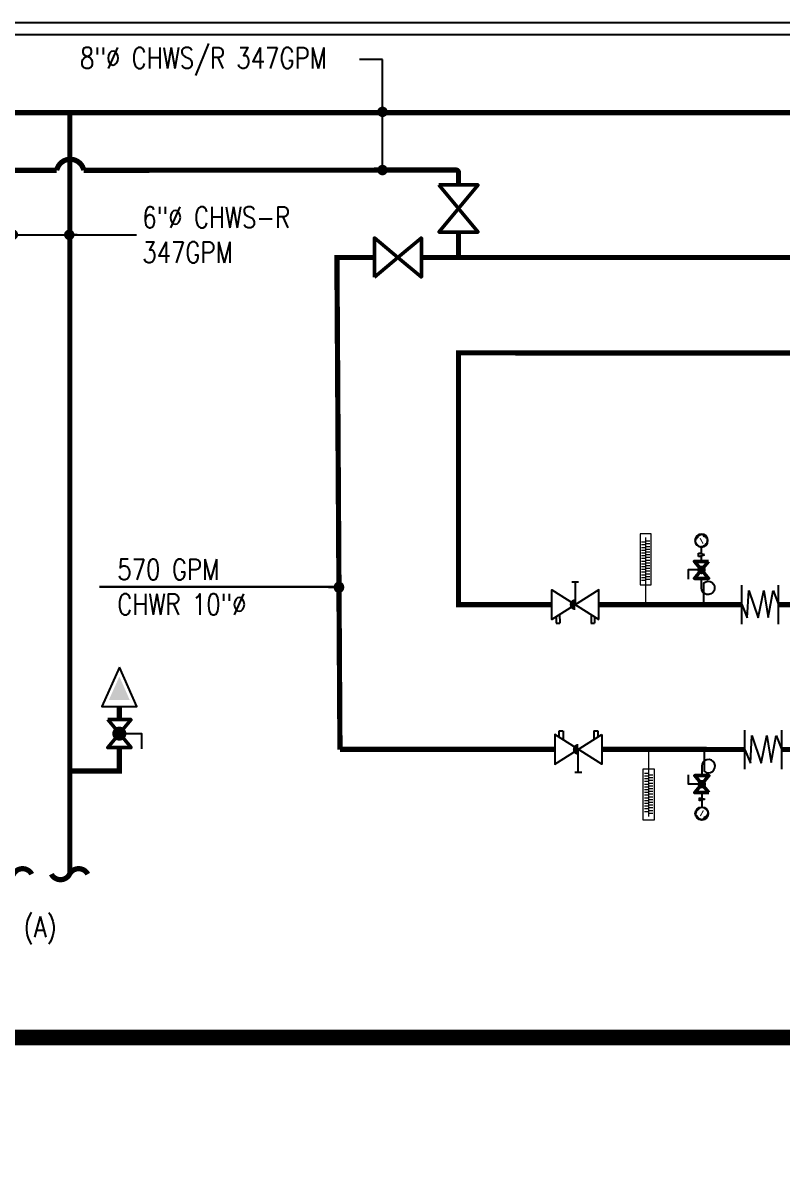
# Model space of a CAD drawing. Extents: x 1264 to 8183, y -10806 to -8316.
# Drawn here: x 3593 to 4174, y -9181 to -8316 of the extents above; entities that cross this region are included whole.
import ezdxf
from ezdxf.lldxf.tags import DXFTag

# ---------------------------------------------------------------- set-up
doc = ezdxf.new("R2010")
doc.units = 0
doc.header["$LTSCALE"] = 200
doc.header["$MEASUREMENT"] = 0
doc.linetypes.add('HIDDEN', pattern=[0.375, 0.25, -0.125])
doc.layers.get('0').update_dxf_attribs({"linetype": 'CONTINUOUS'})
doc.layers.get('Defpoints').update_dxf_attribs({"linetype": 'CONTINUOUS'})
for name, color, linetype in [('CHWR', 4, 'HIDDEN'), ('CHWS', 5, 'CONTINUOUS'), ('COOLING WATER RETURN', 88, 'CONTINUOUS'), ('DUCT TEXT', 3, 'CONTINUOUS'), ('Equipments', 1, 'CONTINUOUS'), ('S.A TEXT', 7, 'CONTINUOUS'), ('Smc_Units', 1, 'CONTINUOUS'), ('TEXT 23233', 181, 'CONTINUOUS'), ('VALVE-', 1, 'CONTINUOUS')]:
    doc.layers.add(name, color=color, linetype=linetype)
doc.styles.add('2nd Floor ELEC$0$SMC_DIMMING', font='simplex.shx', dxfattribs={"width": 0.8})
doc.styles.add('SMC_TEXTING', font='simplex.shx', dxfattribs={"width": 0.8})
tags = doc.linetypes.add('CHLLID_WATER_RETURN', pattern='A,30.7,-5.08,["CHWR",Standard,S=2.54,R=0,X=-2.54,Y=-1.27],-10.46', length=46.24).pattern_tags.tags
tags[6] = DXFTag(74, 10)
tags = doc.linetypes.add('CHLLID_WATER_SUPPLY', pattern='A,30.7,-5.08,["CHWS",Standard,S=2.54,R=0,X=-2.54,Y=-1.27],-10.46', length=46.24).pattern_tags.tags
tags[6] = DXFTag(74, 10)
tags = doc.linetypes.add('COOL_WATER_SUPPLY', pattern='A,30.7,-5.08,["CWS",Standard,S=2.54,R=0,X=-2.54,Y=-1.27],-6.35', length=42.13).pattern_tags.tags
tags[6] = DXFTag(74, 10)
doc.dimstyles.new('2nd Floor ELEC$0$SMC_DOT_1-8', dxfattribs={"dimscale": 4, "dimtxt": 2, "dimasz": 0.66, "dimexe": 1.8, "dimexo": 0.625, "dimgap": 0.9, "dimtad": 0, "dimtih": 1, "dimtoh": 1, "dimdec": 0, "dimzin": 0, "dimdsep": 46, "dimlunit": 3, "dimtxsty": '2nd Floor ELEC$0$SMC_DIMMING', "dimcen": 0.09, "dimclrd": 34, "dimclre": 34, "dimclrt": 123, "dimadec": 0, "dimazin": 0, "dimtfac": 1, "dimtdec": 0, "dimtofl": 0, "dimtmove": 0, "dimatfit": 3, "dimldrblk": '2nd Floor ELEC$0$SMC_DOT', "dimfxl": 1, "dimtolj": 1, "dimtzin": 0, "dimarcsym": 0})

# ---------------------------------------------------------------- blocks, each defined once
blk = doc.blocks.new('2nd Floor ELEC$0$SMC_DOT')
at = {"color": 0, "linetype": 'ByBlock', "lineweight": -2}
blk.add_line((-0.5, 0), (-1, 0), dxfattribs=at)
at = {"color": 0, "linetype": 'ByBlock', "const_width": 0.5}
blk.add_lwpolyline([(-0.25, 0, 1), (0.25, 0, 1)], format="xyb", close=True, dxfattribs=at)
blk = doc.blocks.new('IV')
at = {"lineweight": 50}
for points in [[(-1.231, -1.024), (0, 0), (-1.231, 1.024)], [(0, 0), (1.231, 1.024), (1.231, -1.024)]]:
    blk.add_lwpolyline(points, close=True, dxfattribs=at)
blk = doc.blocks.new('A$C5ECF5758')
at = {"linetype": 'HIDDEN', "const_width": 121}
blk.add_lwpolyline([(60, 1, 1), (-61, 1, 1)], format="xyb", close=True, dxfattribs=at)
at = {"xscale": 195.7425836036719, "yscale": 195.7425836036719, "zscale": 195.7425836036719, "rotation": 180}
blk.add_blockref('IV', (0, 0), dxfattribs=at)
blk = doc.blocks.new('A$C60FB6271')
at = {"linetype": 'ByBlock', "lineweight": 20}
for p, q in [((0, 4.351), (-0.285, 4.351)), ((0, 4.164), (-0.285, 4.164)), ((0, 3.977), (-0.285, 3.977)), ((0, 4.257), (0.285, 4.257)), ((0, 4.07), (0.285, 4.07)), ((0, 3.883), (0.285, 3.883)), ((0, 3.79), (-0.285, 3.79)), ((0, 3.603), (-0.285, 3.603)), ((0, 3.416), (-0.285, 3.416)), ((0, 3.229), (-0.285, 3.229)), ((0, 3.696), (0.285, 3.696)), ((0, 3.509), (0.285, 3.509)), ((0, 3.322), (0.285, 3.322)), ((0, 3.135), (0.285, 3.135)), ((0, 3.042), (-0.285, 3.042)), ((0, 2.854), (-0.285, 2.854)), ((0, 2.667), (-0.285, 2.667)), ((0, 2.48), (-0.285, 2.48)), ((0, 2.948), (0.285, 2.948)), ((0, 2.761), (0.285, 2.761)), ((0, 2.574), (0.285, 2.574)), ((0, 2.387), (0.285, 2.387)), ((0, 2.293), (-0.285, 2.293)), ((0, 2.106), (-0.285, 2.106)), ((0, 1.919), (-0.285, 1.919)), ((0, 1.732), (-0.285, 1.732)), ((0, 2.2), (0.285, 2.2)), ((0, 2.013), (0.285, 2.013)), ((0, 1.826), (0.285, 1.826)), ((0, 1.639), (0.285, 1.639))]:
    blk.add_line(p, q, dxfattribs=at)
at = {"layer": 'VALVE-', "lineweight": 20}
blk.add_line((0, 4.575), (0, 0), dxfattribs=at)
blk.add_lwpolyline([(-0.377, 4.825), (0.377, 4.825), (0.377, 1.332), (-0.377, 1.332)], close=True, dxfattribs=at)
blk = doc.blocks.new('flexible')
at = {"layer": 'Smc_Units', "lineweight": -3}
for p, q in [((0, 32), (0, -32)), ((17.2, 21.1), (9.1, -23.1)), ((24.4, -23.1), (17.2, 21.1)), ((33.5, 21.9), (24.4, -23.1)), ((48.8, -23.1), (33.5, 21.9)), ((51.4, 21.9), (48.8, -23.1)), ((60.4, 0), (51.4, 21.9)), ((60.4, 32), (60.4, -32)), ((9.1, -23.1), (0, 0))]:
    blk.add_line(p, q, dxfattribs=at)
blk = doc.blocks.new('A$C59DE5756')
at = {"layer": 'VALVE-'}
for p, q in [((-0.89, 3.77), (-0.64, 3.65)), ((-0.75, 3.97), (-0.51, 3.77)), ((-0.57, 4.12), (-0.3, 3.81)), ((-0.31, 4.25), (-0.2, 4.03)), ((0, 4.29), (0, 4.1)), ((0, 4.29), (0, 4.1)), ((0.31, 4.25), (0.2, 4.03)), ((0.57, 4.12), (0.4, 3.92)), ((0.75, 3.97), (0.51, 3.77)), ((0.89, 3.77), (0.64, 3.65)), ((-1.02, 3.28), (-0.82, 3.28)), ((-0.99, 3.04), (-0.78, 3.09)), ((-0.98, 3.54), (-0.79, 3.49)), ((-0.91, 2.83), (-0.72, 2.92)), ((-0.75, 2.59), (-0.57, 2.74)), ((-0.54, 2.41), (-0.37, 2.57)), ((-0.25, 2.29), (-0.18, 2.46)), ((0, 2.26), (0, 2.45)), ((0, 2.26), (0, 2.45)), ((0, 1.18), (0, 2.26)), ((0.25, 2.29), (0.18, 2.46)), ((0.54, 2.41), (0.37, 2.57)), ((0.75, 2.59), (0.57, 2.74)), ((0.91, 2.83), (0.72, 2.92)), ((0.99, 3.04), (0.78, 3.09)), ((0.98, 3.54), (0.79, 3.49)), ((1.02, 3.28), (0.82, 3.28)), ((-0.5, 1.04), (0.44, 1.28)), ((0.44, 0.79), (-0.5, 1.04)), ((0, 0), (0, 0.9)), ((0.44, 0.79), (0.44, 1.28))]:
    blk.add_line(p, q, dxfattribs=at)
at = {"layer": 'VALVE-', "const_width": 0.154}
blk.add_lwpolyline([(0.23, 3.68), (-0.26, 2.78)], dxfattribs=at)
at = {"layer": 'VALVE-'}
blk.add_circle((0, 3.28), 1.02, dxfattribs=at)

msp = doc.modelspace()

# ---------------------------------------------------------------- hatches: boundary and pattern name
at = {"layer": 'Equipments', "lineweight": -3, "ltscale": 20}
msp.add_hatch(color=1, dxfattribs=at).paths.add_polyline_path([(3667.32, -8815.78), (3659.25, -8833.87), (3675.29, -8833.87)])

# ---------------------------------------------------------------- linework, layer by layer
at = {"layer": 'CHWR', "linetype": 'CHLLID_WATER_RETURN', "lineweight": -3, "ltscale": 0.03, "const_width": 4}
for points in [[(1501.79, -8490.79), (1501.79, -8384.58), (4601.81, -8384.58)], [(3629.46, -8386.28), (3629.46, -8966.57)], [(3667.32, -8848.75), (3667.32, -8838.84)], [(3629.46, -8888.15), (3667.32, -8888.15), (3667.32, -8870.17)]]:
    msp.add_lwpolyline(points, dxfattribs=at)
msp.add_lwpolyline([(3643.16, -8966.97, 0.604684), (3629.23, -8966.97, -0.604684), (3615.31, -8966.97)], format="xyb", dxfattribs=at)
at = {"layer": 'CHWS', "linetype": 'CHLLID_WATER_SUPPLY', "lineweight": -3, "ltscale": 0.03}
msp.add_lwpolyline([(1541.1, -8490.79, 4, 4, 0), (1541.1, -8429.41, 4, 4, 0), (1987.67, -8429.41, 4, 4, -0.469561), (2026.51, -8429.41, 4, 4, 0), (3619.39, -8428.67, 4, 4, -0.809227), (3640.12, -8428.66, 4, 4, 0), (3924.71, -8428.53, 4, 4, -0.414349), (3926.71, -8430.53, 4, 4, 0), (3926.71, -8439.94, 0, 0, 0)], format="xyseb", dxfattribs=at)
at = {"layer": 'CHWS', "linetype": 'CHLLID_WATER_SUPPLY', "lineweight": -3, "ltscale": 0.03, "const_width": 4}
for points in [[(3926.71, -8475.92), (3926.71, -8495.35)], [(3862.38, -8495.35), (3833.69, -8495.35), (3836.03, -8871.53), (3836.03, -8871.85)], [(4725.6, -8495.35), (3898.36, -8495.35)]]:
    msp.add_lwpolyline(points, dxfattribs=at)
at = {"layer": 'CHWS', "linetype": 'CHLLID_WATER_SUPPLY', "lineweight": -3, "ltscale": 10, "const_width": 4}
for points in [[(3836.03, -8871.53), (4000.32, -8871.57)], [(4036.3, -8871.57), (4145.66, -8871.59)], [(4173.89, -8871.59), (4242.67, -8871.58)]]:
    msp.add_lwpolyline(points, dxfattribs=at)
at = {"layer": 'CHWS', "linetype": 'CHLLID_WATER_SUPPLY', "lineweight": -3, "ltscale": 0.03, "const_width": 4}
msp.add_lwpolyline([(3600.26, -8966.97, 0.604684), (3586.34, -8966.97, -0.604684), (3572.41, -8966.97)], format="xyb", dxfattribs=at)
at = {"layer": 'COOLING WATER RETURN', "linetype": 'COOL_WATER_SUPPLY', "lineweight": -3, "ltscale": 0.03}
msp.add_lwpolyline([(3997.98, -8760.81, 4, 4, 0), (3926.71, -8760.81, 4, 4, 0), (3926.71, -8568.31, 4, 4, 0), (4601.81, -8568.55, 0, 0, 0)], format="xyseb", dxfattribs=at)
at = {"layer": 'COOLING WATER RETURN', "linetype": 'COOL_WATER_SUPPLY', "lineweight": -3, "ltscale": 0.03, "const_width": 4}
for points in [[(4143.32, -8760.81), (4033.95, -8760.81)], [(4240.33, -8760.81), (4171.54, -8760.81)]]:
    msp.add_lwpolyline(points, dxfattribs=at)
at = {"layer": 'Defpoints', "lineweight": -3}
for points in [[(1263.8, -8315.78), (5297.7, -8315.78), (5297.7, -10591.25), (1263.8, -10591.25)], [(5287.08, -8325.04), (1271.18, -8325.04), (1271.18, -10579.53), (5287.08, -10579.53)]]:
    msp.add_lwpolyline(points, close=True, dxfattribs=at)
at = {"layer": 'DUCT TEXT', "color": 253, "lineweight": -3, "const_width": 12}
msp.add_lwpolyline([(1270.74, -9091.9), (5287.08, -9091.9)], dxfattribs=at)
at = {"layer": 'Equipments', "color": 1, "lineweight": -3, "ltscale": 20}
for p, q in [((4013.38, -8743.3), (4018.55, -8743.3)), ((4001.26, -8775.12), (4004.21, -8775.12)), ((4001.41, -8770.01), (4001.41, -8775.12)), ((4004.37, -8775.12), (4004.29, -8768.2)), ((4027.87, -8775.12), (4030.82, -8775.12)), ((4028.02, -8768.44), (4028.02, -8775.12)), ((4030.98, -8775.12), (4030.98, -8770.3)), ((4003.6, -8857.25), (4006.56, -8857.25)), ((4003.76, -8862.37), (4003.76, -8857.25)), ((4006.71, -8857.25), (4006.63, -8864.18)), ((4030.22, -8857.25), (4033.17, -8857.25)), ((4030.37, -8863.94), (4030.37, -8857.25)), ((4033.32, -8857.25), (4033.32, -8862.08)), ((4015.72, -8889.08), (4020.9, -8889.08))]:
    msp.add_line(p, q, dxfattribs=at)
for points in [[(4112.52, -8734.26), (4102.21, -8734.26), (4102.21, -8741.3)], [(4015.97, -8743.3), (4015.97, -8760.81), (4013.87, -8760.81)], [(3667.27, -8859.43), (3684.23, -8859.43), (3684.23, -8871.01)], [(4018.31, -8889.08), (4018.31, -8871.57), (4016.22, -8871.57)], [(4112.79, -8898.13), (4102.48, -8898.13), (4102.48, -8891.09)]]:
    msp.add_lwpolyline(points, dxfattribs=at)
for points, format in [([(4114.3, -8760.81), (4114.3, -8744.17, -4.500426), (4112.49, -8748.05), (4112.49, -8740.79)], "xyb"), ([(4015.97, -8758.72, 4.19, 4.19, 1), (4015.97, -8762.91, 0, 0, 0)], "xyseb"), ([(4018.31, -8873.66, 4.19, 4.19, -1), (4018.31, -8869.47, 0, 0, 0)], "xyseb"), ([(4114.58, -8871.58), (4114.58, -8888.22, 4.500426), (4112.77, -8884.34), (4112.77, -8891.61)], "xyb")]:
    msp.add_lwpolyline(points, format=format, dxfattribs=at)
for points in [[(4033.95, -8772.19), (4033.95, -8749.44), (3997.98, -8772.19), (3997.98, -8749.44)], [(3667.32, -8808.69), (3653.95, -8838.84), (3680.69, -8838.84)], [(4036.3, -8860.19), (4036.3, -8882.94), (4000.32, -8860.19), (4000.32, -8882.94)]]:
    msp.add_lwpolyline(points, close=True, dxfattribs=at)

# ---------------------------------------------------------------- block references
at = {"layer": 'CHWS', "linetype": 'CHLLID_WATER_SUPPLY', "lineweight": -3, "ltscale": 0.03, "xscale": 0.4670622039532719, "yscale": 0.4670622039532719, "zscale": 0.4670622039532719, "rotation": 180}
for p in [(4171.54, -8760.81), (4173.89, -8871.76)]:
    msp.add_blockref('flexible', p, dxfattribs=at)
at = {"layer": 'Equipments', "color": 1, "lineweight": -3, "ltscale": 20}
for name, p, xscale, yscale, zscale, rotation in [('IV', (3926.71, -8457.93), 14.61544624240751, 14.61544624240751, 14.61544624240751, 270), ('A$C5ECF5758', (4112.49, -8734.28), -0.02701894970487829, 0.02701894970487829, 0.02701894970487829, 270), ('A$C5ECF5758', (3667.32, -8859.46), 0.04444444444444445, 0.04444444444444445, 0.04444444444444445, 90.00000000000001), ('A$C60FB6271', (4072.16, -8871.64), 11.17061085093327, 11.17061085093327, 11.17061085093327, 180), ('A$C5ECF5758', (4112.77, -8898.12), 0.02701894970487829, 0.02701894970487829, 0.02701894970487829, 270), ('A$C59DE5756', (4112.77, -8904.63), 4.863410946878092, 4.863410946878092, 4.863410946878092, 180)]:
    msp.add_blockref(name, p, dxfattribs=dict(at, xscale=xscale, yscale=yscale, zscale=zscale, rotation=rotation))
for name, p, xscale, yscale, zscale in [('IV', (3880.37, -8495.35), 14.61544624240751, 14.61544624240751, 14.61544624240751), ('A$C60FB6271', (4069.81, -8760.7), -11.17061085093327, 11.17061085093327, 11.17061085093327), ('A$C59DE5756', (4112.49, -8727.77), -4.863410946878092, 4.863410946878092, 4.863410946878092)]:
    msp.add_blockref(name, p, dxfattribs=dict(at, xscale=xscale, yscale=yscale, zscale=zscale))

# ---------------------------------------------------------------- texts
at = {"layer": 'S.A TEXT', "lineweight": -3, "style": 'SMC_TEXTING', "width": 0.8}
msp.add_text('(A)', height=16, dxfattribs=at).set_placement((3594.06, -9015.21))
at = {"layer": 'S.A TEXT', "lineweight": -3, "char_height": 16, "attachment_point": 4, "style": 'SMC_TEXTING'}
for s, insert in [('8"%%C CHWS/R 347GPM', (3637.26, -8345.56)), ('6"%%C CHWS-R \\P347GPM', (3684.9, -8478.01)), ('570 GPM\\PCHWR 10"∅', (3665.8, -8747.29))]:
    msp.add_mtext(s, dxfattribs=dict(at, insert=insert))

# ---------------------------------------------------------------- leaders
at = {"layer": 'TEXT 23233', "lineweight": -3}
for points in [[(3868.55, -8428.55), (3868.55, -8343.94), (3851.05, -8343.94)], [(3868.55, -8384), (3868.55, -8343.94), (3851.05, -8343.94)], [(3585.86, -8477.93), (3635.11, -8477.93), (3630.58, -8477.93)], [(3629.02, -8478.01), (3661.21, -8478.01), (3680.3, -8478.01)], [(3835.26, -8747.27), (3652.2, -8747.29), (3762.33, -8747.29)], [(3835.26, -8747.86), (3652.2, -8747.29), (3762.33, -8747.29)]]:
    msp.add_leader(points, dimstyle='2nd Floor ELEC$0$SMC_DOT_1-8', override={"dimasz": 2}, dxfattribs=at)

doc.saveas('drawing.dxf')
